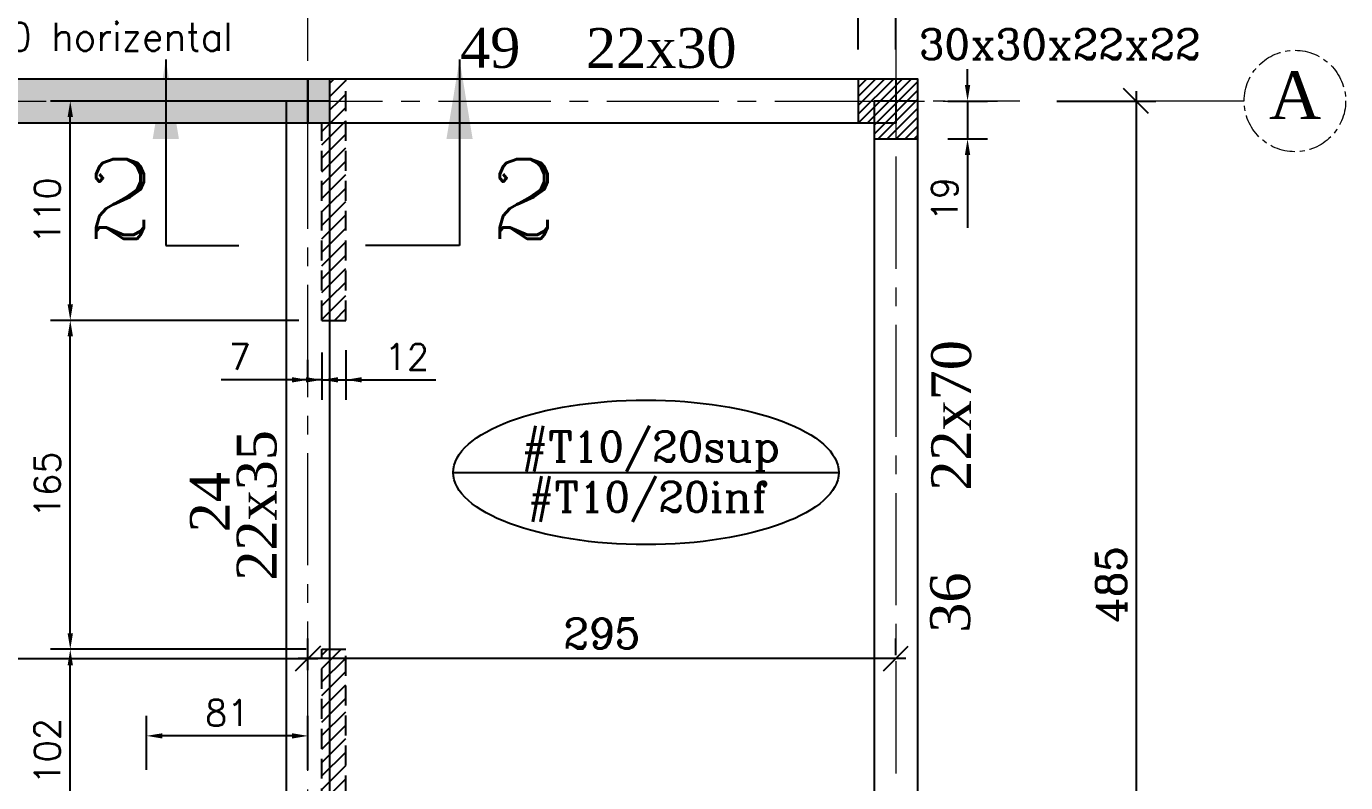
# Model space of a CAD drawing. Header units: millimetres. Extents: x -12479 to 5276, y -30 to 40263.
# Drawn here: x -2312 to -1650, y 33031 to 33410 of the extents above; entities that cross this region are included whole.
import ezdxf
from ezdxf.enums import TextEntityAlignment as Align

# ---------------------------------------------------------------- set-up
doc = ezdxf.new("R2010")
doc.units = ezdxf.units.MM
for name, pattern in [('AXES', [2, 1.25, -0.25, 0.25, -0.25]), ('AXES2', [1.125, 0.75, -0.125, 0.125, -0.125]), ('DASHED', [0.75, 0.5, -0.25])]:
    doc.linetypes.add(name, pattern=pattern)
for name, color, linetype in [('AXE REP7RE', 4, 'AXES'), ('AXES', 1, 'AXES2'), ('COFFRAGE', 2, 'Continuous'), ('COTATION', 1, 'Continuous'), ('DESIGNA ACIERS', 3, 'Continuous'), ('HACH', 1, 'Continuous'), ('HACHPOT', 2, 'Continuous'), ('HACHURE', 1, 'Continuous'), ('POTEAU', 2, 'Continuous'), ('titre poteaux', 3, 'Continuous'), ('Titre poutre', 3, 'Continuous'), ('voile', 2, 'Continuous')]:
    doc.layers.add(name, color=color, linetype=linetype)
doc.layers.add('COTATIONS', color=1, linetype='Continuous', lineweight=25)
doc.styles.add('ROMANCSABA', font='romanc.shx')
doc.styles.add('ROMANTICSABA', font='romantic.ttf')
doc.styles.add('STANDSABA', font='romans.shx')
doc.dimstyles.new('DETAIL', dxfattribs={"dimtxt": 15, "dimasz": 40, "dimexe": 10, "dimexo": 10, "dimgap": 10, "dimtad": 1, "dimdec": 4, "dimdsep": 46, "dimtxsty": 'STANDSABA', "dimcen": 2.5, "dimdle": 5, "dimclrd": 1, "dimclre": 1, "dimclrt": 3, "dimadec": 0, "dimazin": 0, "dimtfac": 1, "dimtdec": 4, "dimtmove": 0, "dimatfit": 3, "dimfxl": 0, "dimtvp": 1, "dimtolj": 1, "dimtzin": 0, "dimarcsym": 0})
doc.dimstyles.new('GENERALE', dxfattribs={"dimtxt": 15, "dimasz": 12.5, "dimexe": 10, "dimexo": 50, "dimgap": 5, "dimtad": 1, "dimdec": 1, "dimrnd": 0.5, "dimdsep": 46, "dimtxsty": 'ROMANCSABA', "dimblk1": 'OBLIQUE', "dimblk2": 'OBLIQUE', "dimsah": 1, "dimcen": 2.5, "dimdle": 5, "dimclrd": 1, "dimclre": 1, "dimclrt": 3, "dimadec": 0, "dimazin": 0, "dimtfac": 1, "dimtdec": 1, "dimtmove": 0, "dimatfit": 3, "dimldrblk": 'OBLIQUE', "dimfxl": 0, "dimtvp": 1, "dimtolj": 1, "dimtzin": 0, "dimarcsym": 0})
doc.dimstyles.new('POTEAUX', dxfattribs={"dimtxt": 13, "dimasz": 8, "dimexe": 10, "dimexo": 20, "dimgap": 5, "dimtad": 1, "dimdec": 1, "dimrnd": 0.5, "dimdsep": 46, "dimtxsty": 'STANDSABA', "dimcen": 2.5, "dimdle": 5, "dimclrd": 1, "dimclre": 1, "dimclrt": 3, "dimadec": 0, "dimazin": 0, "dimtfac": 1, "dimtdec": 1, "dimtmove": 0, "dimatfit": 3, "dimfxl": 0, "dimtvp": 1, "dimtolj": 1, "dimtzin": 0, "dimarcsym": 0})

# ---------------------------------------------------------------- blocks, each defined once
blk = doc.blocks.new('_Oblique')
at = {"color": 0, "linetype": 'ByBlock', "lineweight": -2}
blk.add_line((-0.5, -0.5), (0.5, 0.5), dxfattribs=at)
blk = doc.blocks.new('*D11')
at = {"layer": 'COTATIONS', "color": 1, "linetype": 'ByBlock', "lineweight": -2}
for p, q in [((-1755.29, 33377.94), (-1755.29, 32882.94)), ((-1795.08, 33372.94), (-1745.29, 33372.94)), ((-1795.08, 32887.94), (-1745.29, 32887.94))]:
    blk.add_line(p, q, dxfattribs=at)
at = {"layer": 'Defpoints', "color": 0, "linetype": 'ByBlock'}
for p in [(-1845.08, 33372.94), (-1845.08, 32887.94), (-1755.29, 32887.94)]:
    blk.add_point(p, dxfattribs=at)
at = {"layer": 'COTATIONS', "color": 1, "linetype": 'ByBlock', "lineweight": -2, "xscale": 12.5, "yscale": 12.5, "zscale": 12.5}
for p, rotation in [((-1755.29, 33372.94), 90), ((-1755.29, 32887.94), 270)]:
    blk.add_blockref('_Oblique', p, dxfattribs=dict(at, rotation=rotation))
at = {"layer": 'COTATIONS', "color": 3, "linetype": 'ByBlock', "insert": (-1767.79, 33130.44), "char_height": 15, "attachment_point": 5, "rotation": 90, "style": 'ROMANCSABA'}
blk.add_mtext('\\A1;485', dxfattribs=at)
blk = doc.blocks.new('*D18')
at = {"layer": 'COTATIONS', "color": 1, "linetype": 'ByBlock', "lineweight": -2}
for p, q in [((-2170.68, 33087.47), (-2170.68, 33103.34)), ((-1875.8, 33094.98), (-1875.8, 33103.34)), ((-1870.8, 33093.34), (-2175.68, 33093.34))]:
    blk.add_line(p, q, dxfattribs=at)
at = {"layer": 'Defpoints', "color": 0, "linetype": 'ByBlock'}
for p in [(-2170.68, 33093.34), (-1875.8, 33044.98), (-2170.68, 33037.47)]:
    blk.add_point(p, dxfattribs=at)
at = {"layer": 'COTATIONS', "color": 1, "linetype": 'ByBlock', "lineweight": -2, "xscale": 12.5, "yscale": 12.5, "zscale": 12.5, "rotation": 180}
blk.add_blockref('_Oblique', (-2170.68, 33093.34), dxfattribs=at)
at = {"layer": 'COTATIONS', "color": 1, "linetype": 'ByBlock', "lineweight": -2, "xscale": 12.5, "yscale": 12.5, "zscale": 12.5}
blk.add_blockref('_Oblique', (-1875.8, 33093.34), dxfattribs=at)
at = {"layer": 'COTATIONS', "color": 3, "linetype": 'ByBlock', "insert": (-2023.24, 33105.84), "char_height": 15, "attachment_point": 5, "style": 'ROMANCSABA'}
blk.add_mtext('\\A1;295', dxfattribs=at)
blk = doc.blocks.new('*D52')
at = {"layer": 'COTATIONS', "color": 1, "linetype": 'ByBlock', "lineweight": -2}
for p, q in [((-3060.68, 33102.14), (-3060.68, 33103.34)), ((-2170.68, 33102.14), (-2170.68, 33103.34)), ((-3065.68, 33093.34), (-2165.68, 33093.34))]:
    blk.add_line(p, q, dxfattribs=at)
at = {"layer": 'Defpoints', "color": 0, "linetype": 'ByBlock'}
for p in [(-2170.68, 33093.34), (-3060.68, 33052.14, 0.02), (-2170.68, 33052.14, 0.02)]:
    blk.add_point(p, dxfattribs=at)
at = {"layer": 'COTATIONS', "color": 1, "linetype": 'ByBlock', "lineweight": -2, "xscale": 12.5, "yscale": 12.5, "zscale": 12.5, "rotation": 180}
blk.add_blockref('_Oblique', (-3060.68, 33093.34), dxfattribs=at)
at = {"layer": 'COTATIONS', "color": 1, "linetype": 'ByBlock', "lineweight": -2, "xscale": 12.5, "yscale": 12.5, "zscale": 12.5}
blk.add_blockref('_Oblique', (-2170.68, 33093.34), dxfattribs=at)
at = {"layer": 'COTATIONS', "color": 3, "linetype": 'ByBlock', "insert": (-2615.68, 33105.84), "char_height": 15, "attachment_point": 5, "style": 'ROMANCSABA'}
blk.add_mtext('\\A1;890', dxfattribs=at)
blk = doc.blocks.new('*D155')
at = {"layer": 'COTATIONS', "color": 1, "linetype": 'ByBlock', "lineweight": -2}
for p, q in [((-1894.68, 33398.74), (-1894.68, 33430.77)), ((-1875.8, 33398.74), (-1875.8, 33430.77)), ((-1902.68, 33420.77), (-1939.25, 33420.77)), ((-1875.8, 33420.77), (-1894.68, 33420.77)), ((-1867.8, 33420.77), (-1859.8, 33420.77))]:
    blk.add_line(p, q, dxfattribs=at)
at = {"layer": 'COTATIONS', "color": 1, "linetype": 'ByBlock'}
for points in [[(-1902.68, 33422.11), (-1902.68, 33419.44), (-1894.68, 33420.77)], [(-1867.8, 33422.11), (-1867.8, 33419.44), (-1875.8, 33420.77)]]:
    blk.add_solid(points, dxfattribs=at)
at = {"layer": 'Defpoints', "color": 0, "linetype": 'ByBlock'}
for p in [(-1894.68, 33420.77), (-1894.68, 33378.74), (-1875.8, 33378.74)]:
    blk.add_point(p, dxfattribs=at)
at = {"layer": 'COTATIONS', "color": 3, "linetype": 'ByBlock', "insert": (-1924.96, 33432.27), "char_height": 13, "attachment_point": 5, "style": 'STANDSABA'}
blk.add_mtext('\\A1;19', dxfattribs=at)
blk = doc.blocks.new('*D156')
at = {"layer": 'COTATIONS', "color": 1, "linetype": 'ByBlock', "lineweight": -2}
for p, q in [((-1839.81, 33380.94), (-1839.81, 33388.94)), ((-1849.76, 33372.94), (-1829.81, 33372.94)), ((-1839.81, 33372.94), (-1839.81, 33353.94)), ((-1849.76, 33353.94), (-1829.81, 33353.94)), ((-1839.81, 33345.94), (-1839.81, 33309.37))]:
    blk.add_line(p, q, dxfattribs=at)
at = {"layer": 'COTATIONS', "color": 1, "linetype": 'ByBlock'}
for points in [[(-1841.15, 33380.94), (-1838.48, 33380.94), (-1839.81, 33372.94)], [(-1841.15, 33345.94), (-1838.48, 33345.94), (-1839.81, 33353.94)]]:
    blk.add_solid(points, dxfattribs=at)
at = {"layer": 'Defpoints', "color": 0, "linetype": 'ByBlock'}
for p in [(-1869.76, 33372.94), (-1869.76, 33353.94), (-1839.81, 33353.94)]:
    blk.add_point(p, dxfattribs=at)
at = {"layer": 'COTATIONS', "color": 3, "linetype": 'ByBlock', "insert": (-1851.31, 33323.66), "char_height": 13, "attachment_point": 5, "rotation": 90, "style": 'STANDSABA'}
blk.add_mtext('\\A1;19', dxfattribs=at)
blk = doc.blocks.new('*D159')
at = {"layer": 'COTATIONS', "color": 1, "linetype": 'ByBlock', "lineweight": -2}
for p, q in [((-2251.68, 33037.47), (-2251.68, 33064.52)), ((-2170.68, 33037.47), (-2170.68, 33064.52)), ((-2178.68, 33054.52), (-2243.68, 33054.52))]:
    blk.add_line(p, q, dxfattribs=at)
at = {"layer": 'COTATIONS', "color": 1, "linetype": 'ByBlock'}
for points in [[(-2243.68, 33055.85), (-2243.68, 33053.18), (-2251.68, 33054.52)], [(-2178.68, 33055.85), (-2178.68, 33053.18), (-2170.68, 33054.52)]]:
    blk.add_solid(points, dxfattribs=at)
at = {"layer": 'Defpoints', "color": 0, "linetype": 'ByBlock'}
for p in [(-2251.68, 33054.52), (-2251.68, 33017.47), (-2170.68, 33017.47, -0.12)]:
    blk.add_point(p, dxfattribs=at)
at = {"layer": 'COTATIONS', "color": 3, "linetype": 'ByBlock', "insert": (-2211.18, 33066.02), "char_height": 13, "attachment_point": 5, "style": 'STANDSABA'}
blk.add_mtext('\\A1;81', dxfattribs=at)
blk = doc.blocks.new('*D209')
at = {"layer": 'COTATIONS', "color": 1, "linetype": 'ByBlock', "lineweight": -2}
for p, q in [((-2171.68, 33097.94), (-2299.93, 33097.94)), ((-2289.93, 33003.69), (-2289.93, 33089.94)), ((-2162.02, 32995.69), (-2299.93, 32995.69))]:
    blk.add_line(p, q, dxfattribs=at)
at = {"layer": 'COTATIONS', "color": 1, "linetype": 'ByBlock'}
for points in [[(-2291.26, 33089.94), (-2288.59, 33089.94), (-2289.93, 33097.94)], [(-2291.26, 33003.69), (-2288.59, 33003.69), (-2289.93, 32995.69)]]:
    blk.add_solid(points, dxfattribs=at)
at = {"layer": 'Defpoints', "color": 0, "linetype": 'ByBlock'}
for p in [(-2289.93, 33097.94), (-2151.68, 33097.94), (-2142.02, 32995.69, 0.38)]:
    blk.add_point(p, dxfattribs=at)
at = {"layer": 'COTATIONS', "color": 3, "linetype": 'ByBlock', "insert": (-2301.43, 33046.82), "char_height": 13, "attachment_point": 5, "rotation": 90, "style": 'STANDSABA'}
blk.add_mtext('\\A1;102', dxfattribs=at)
blk = doc.blocks.new('*D210')
at = {"layer": 'COTATIONS', "color": 1, "linetype": 'ByBlock', "lineweight": -2}
for p, q in [((-2175.33, 33262.94), (-2299.93, 33262.94)), ((-2289.93, 33105.94), (-2289.93, 33254.94)), ((-2171.68, 33097.94), (-2299.93, 33097.94))]:
    blk.add_line(p, q, dxfattribs=at)
at = {"layer": 'COTATIONS', "color": 1, "linetype": 'ByBlock'}
for points in [[(-2291.26, 33254.94), (-2288.59, 33254.94), (-2289.93, 33262.94)], [(-2291.26, 33105.94), (-2288.59, 33105.94), (-2289.93, 33097.94)]]:
    blk.add_solid(points, dxfattribs=at)
at = {"layer": 'Defpoints', "color": 0, "linetype": 'ByBlock'}
for p in [(-2289.93, 33262.94), (-2155.33, 33262.94), (-2151.68, 33097.94)]:
    blk.add_point(p, dxfattribs=at)
at = {"layer": 'COTATIONS', "color": 3, "linetype": 'ByBlock', "insert": (-2301.43, 33180.44), "char_height": 13, "attachment_point": 5, "rotation": 90, "style": 'STANDSABA'}
blk.add_mtext('\\A1;165', dxfattribs=at)
blk = doc.blocks.new('*D211')
at = {"layer": 'COTATIONS', "color": 1, "linetype": 'ByBlock', "lineweight": -2}
for p, q in [((-2175.26, 33372.94), (-2299.93, 33372.94)), ((-2289.93, 33270.94), (-2289.93, 33364.94)), ((-2175.33, 33262.94), (-2299.93, 33262.94))]:
    blk.add_line(p, q, dxfattribs=at)
at = {"layer": 'COTATIONS', "color": 1, "linetype": 'ByBlock'}
for points in [[(-2291.26, 33364.94), (-2288.59, 33364.94), (-2289.93, 33372.94)], [(-2291.26, 33270.94), (-2288.59, 33270.94), (-2289.93, 33262.94)]]:
    blk.add_solid(points, dxfattribs=at)
at = {"layer": 'Defpoints', "color": 0, "linetype": 'ByBlock'}
for p in [(-2289.93, 33372.94), (-2155.26, 33372.94), (-2155.33, 33262.94)]:
    blk.add_point(p, dxfattribs=at)
at = {"layer": 'COTATIONS', "color": 3, "linetype": 'ByBlock', "insert": (-2301.43, 33317.94), "char_height": 13, "attachment_point": 5, "rotation": 90, "style": 'STANDSABA'}
blk.add_mtext('\\A1;110', dxfattribs=at)
blk = doc.blocks.new('*D212')
at = {"layer": 'COTATIONS', "color": 1, "linetype": 'ByBlock', "lineweight": -2}
for p, q in [((-2170.68, 33232.31), (-2170.68, 33243.12)), ((-2163.68, 33246.84), (-2163.68, 33223.12)), ((-2178.68, 33233.12), (-2214.18, 33233.12)), ((-2163.68, 33233.12), (-2170.68, 33233.12)), ((-2155.68, 33233.12), (-2147.68, 33233.12))]:
    blk.add_line(p, q, dxfattribs=at)
at = {"layer": 'COTATIONS', "color": 1, "linetype": 'ByBlock'}
for points in [[(-2178.68, 33234.45), (-2178.68, 33231.78), (-2170.68, 33233.12)], [(-2155.68, 33234.45), (-2155.68, 33231.78), (-2163.68, 33233.12)]]:
    blk.add_solid(points, dxfattribs=at)
at = {"layer": 'Defpoints', "color": 0, "linetype": 'ByBlock'}
for p in [(-2163.68, 33266.84), (-2163.68, 33233.12), (-2170.68, 33212.31, -0.22)]:
    blk.add_point(p, dxfattribs=at)
at = {"layer": 'COTATIONS', "color": 3, "linetype": 'ByBlock', "insert": (-2204.85, 33244.62), "char_height": 13, "attachment_point": 5, "style": 'STANDSABA'}
blk.add_mtext('\\A1;7', dxfattribs=at)
blk = doc.blocks.new('*D213')
at = {"layer": 'COTATIONS', "color": 1, "linetype": 'ByBlock', "lineweight": -2}
for p, q in [((-2163.68, 33246.84), (-2163.68, 33223.12)), ((-2151.68, 33247.98), (-2151.68, 33223.12)), ((-2171.68, 33233.12), (-2179.68, 33233.12)), ((-2163.68, 33233.12), (-2151.68, 33233.12)), ((-2143.68, 33233.12), (-2106.49, 33233.12))]:
    blk.add_line(p, q, dxfattribs=at)
at = {"layer": 'COTATIONS', "color": 1, "linetype": 'ByBlock'}
for points in [[(-2171.68, 33234.45), (-2171.68, 33231.78), (-2163.68, 33233.12)], [(-2143.68, 33234.45), (-2143.68, 33231.78), (-2151.68, 33233.12)]]:
    blk.add_solid(points, dxfattribs=at)
at = {"layer": 'Defpoints', "color": 0, "linetype": 'ByBlock'}
for p in [(-2163.68, 33266.84), (-2151.68, 33267.98), (-2151.68, 33233.12)]:
    blk.add_point(p, dxfattribs=at)
at = {"layer": 'COTATIONS', "color": 3, "linetype": 'ByBlock', "insert": (-2121.08, 33244.62), "char_height": 13, "attachment_point": 5, "style": 'STANDSABA'}
blk.add_mtext('\\A1;12', dxfattribs=at)

msp = doc.modelspace()

# ---------------------------------------------------------------- hatches: boundary and pattern name
at = {"layer": 'HACH', "linetype": 'ByBlock'}
h = msp.add_hatch(color=252, dxfattribs=at)
h.dxf.hatch_style = 1
h.paths.add_polyline_path([(-2616.35, 33361.94), (-2159.68, 33361.94), (-2159.68, 33383.94), (-2616.35, 33383.94)])
at = {"layer": 'HACHPOT', "linetype": 'ByBlock'}
h = msp.add_hatch(dxfattribs=at)
h.set_pattern_fill('ANSI31', color=256)
h.paths.add_polyline_path([(-1864.68, 33353.94), (-1864.68, 33383.94), (-1894.68, 33383.94), (-1894.68, 33361.94), (-1886.68, 33361.94), (-1886.68, 33353.94)])
h = msp.add_hatch(dxfattribs=at)
h.set_pattern_fill('ANSI31', color=256)
h.paths.add_polyline_path([(-1864.68, 33353.94), (-1864.68, 33383.94), (-1894.68, 33383.94), (-1894.68, 33361.94), (-1886.68, 33361.94), (-1886.68, 33353.94)])
at = {"layer": 'HACHURE', "linetype": 'ByBlock'}
h = msp.add_hatch(dxfattribs=at)
h.set_pattern_fill('ANSI31', color=256, scale=1.5)
h.paths.add_polyline_path([(-2151.68, 33383.94), (-2159.68, 33383.94), (-2159.68, 33372.94), (-2151.68, 33372.94)])
h = msp.add_hatch(dxfattribs=at)
h.set_pattern_fill('ANSI31', color=256, scale=1.5)
h.paths.add_polyline_path([(-2151.68, 33372.94), (-2159.68, 33372.94), (-2159.68, 33361.94), (-2151.68, 33361.94)])
h = msp.add_hatch(dxfattribs=at)
h.set_pattern_fill('ANSI31', color=256, scale=1.5)
h.paths.add_polyline_path([(-2163.68, 33262.94), (-2159.68, 33262.94), (-2159.68, 33361.94), (-2163.68, 33361.94)])
h = msp.add_hatch(dxfattribs=at)
h.set_pattern_fill('ANSI31', color=256, scale=1.5)
h.paths.add_polyline_path([(-2151.68, 33361.94), (-2159.68, 33361.94), (-2159.68, 33361.94), (-2159.68, 33262.94), (-2151.68, 33262.94)])
h = msp.add_hatch(dxfattribs=at)
h.set_pattern_fill('ANSI31', color=256, scale=1.5)
h.paths.add_polyline_path([(-2163.68, 32883.07), (-2151.68, 32883.07), (-2151.68, 33097.94), (-2163.68, 33097.94)])

# ---------------------------------------------------------------- linework, layer by layer
at = {"layer": 'AXE REP7RE', "lineweight": 0, "ltscale": 75}
msp.add_line((-1701.02, 33372.94), (-1857.02, 33372.94), dxfattribs=at)
at = {"layer": 'AXE REP7RE', "lineweight": 0, "ltscale": 10}
msp.add_circle((-1675.59, 33372.97), 25.43, dxfattribs=at)
at = {"layer": 'AXES', "lineweight": 0, "ltscale": 75}
for p, q in [((-2170.68, 31790.07, 0.38), (-2170.68, 33452.28, -0.29)), ((-1875.8, 33429.47), (-1875.8, 32831.68)), ((-5395.81, 33372.94), (-1824.72, 33372.94))]:
    msp.add_line(p, q, dxfattribs=at)
at = {"layer": 'COFFRAGE', "linetype": 'DASHED', "ltscale": 20}
for p, q in [((-2151.68, 33262.94), (-2151.68, 33383.94)), ((-2163.68, 33262.94), (-2163.68, 33361.94)), ((-2163.68, 32883.07), (-2163.68, 33097.94)), ((-2151.68, 33024.69), (-2151.68, 33097.94))]:
    msp.add_line(p, q, dxfattribs=at)
at = {"layer": 'COFFRAGE', "linetype": 'ByBlock'}
for p, q in [((-2163.68, 33262.94), (-2151.68, 33262.94)), ((-2163.68, 33097.94), (-2151.68, 33097.94))]:
    msp.add_line(p, q, dxfattribs=at)
at = {"layer": 'COFFRAGE'}
for points in [[(-2605.35, 33361.94), (-2170.68, 33361.94), (-2170.68, 33383.94), (-2605.35, 33383.94), (-2605.35, 33361.94)], [(-2170.68, 33361.94), (-1875.68, 33361.94), (-1875.68, 33383.94), (-2170.68, 33383.94), (-2170.68, 33361.94)], [(-2159.68, 32995.69), (-2159.68, 33372.94), (-2181.68, 33372.94), (-2181.68, 32995.69), (-2159.68, 32995.69)], [(-1864.68, 32887.94), (-1864.68, 33372.94), (-1886.68, 33372.94), (-1886.68, 32887.94), (-1864.68, 32887.94)]]:
    msp.add_lwpolyline(points, close=True, dxfattribs=at)
at = {"layer": 'DESIGNA ACIERS', "color": 3}
msp.add_line((-2097.84, 33186.68), (-1904.46, 33186.68), dxfattribs=at)
msp.add_ellipse((-2001.15, 33186.68), major_axis=(-96.69, 0), ratio=0.374725, dxfattribs=at)
at = {"layer": 'POTEAU'}
msp.add_lwpolyline([(-1864.68, 33353.94), (-1864.68, 33383.94), (-1894.68, 33383.94), (-1894.68, 33361.94), (-1886.68, 33361.94), (-1886.68, 33353.94), (-1864.68, 33353.94)], close=True, dxfattribs=at)
at = {"layer": 'voile', "linetype": 'ByBlock'}
msp.add_lwpolyline([(-2616.35, 33361.94), (-2159.68, 33361.94), (-2159.68, 33383.94), (-2616.35, 33383.94)], close=True, dxfattribs=at)

# ---------------------------------------------------------------- texts
at = {"layer": 'AXE REP7RE', "style": 'ROMANTICSABA'}
msp.add_text('A', height=24, dxfattribs=at).set_placement((-1675.49, 33363.86), align=Align.CENTER)
at = {"layer": 'COFFRAGE', "color": 3, "style": 'ROMANCSABA'}
for p in [(-2264.99, 33303.87), (-2062.51, 33303.87)]:
    msp.add_text('2', height=40, dxfattribs=at).set_placement(p, align=Align.CENTER)
at = {"layer": 'DESIGNA ACIERS', "style": 'STANDSABA'}
msp.add_text('T10/20 horizental', height=14, dxfattribs=at).set_placement((-2294.21, 33398.16), align=Align.CENTER)
at = {"layer": 'DESIGNA ACIERS', "color": 3, "style": 'ROMANCSABA'}
for s, p in [('#T10/20sup', (-1998.68, 33207.18)), ('#T10/20inf', (-2000.11, 33181.91))]:
    msp.add_text(s, height=15, dxfattribs=at).set_placement(p, align=Align.TOP_CENTER)
at = {"layer": 'titre poteaux', "style": 'ROMANCSABA'}
msp.add_text('30x30x22x22', height=15, dxfattribs=at).set_placement((-1793.53, 33408.95), align=Align.TOP_CENTER)
at = {"layer": 'Titre poutre', "style": 'ROMANTICSABA'}
for s, rotation, p in [('49', 0.00004, (-2079.26, 33389.62)), ('22x30', 0.00004, (-1993.45, 33389.56)), ('22x70', 89.99998, (-1838.02, 33215.28)), ('22x35', 89.99998, (-2186.47, 33170.15)), ('24', 89.99998, (-2209.9, 33171.7)), ('36', 89.99998, (-1838.57, 33121.37))]:
    msp.add_text(s, height=20, rotation=rotation, dxfattribs=at).set_placement(p, align=Align.CENTER)

# ---------------------------------------------------------------- dimensions: what is measured, and where the dimension line sits
at = {"layer": 'COTATIONS', "linetype": 'ByBlock'}
for base, p1, p2, dimstyle, picture, middle in [((-1894.68, 33420.77), (-1875.8, 33378.74), (-1894.68, 33378.74), 'POTEAUX', '*D155', (-1924.96, 33432.27)), ((-2151.68, 33233.12), (-2163.68, 33266.84), (-2151.68, 33267.98), 'POTEAUX', '*D213', (-2121.08, 33244.62)), ((-2170.68, 33093.34), (-3060.68, 33052.14, 0.02), (-2170.68, 33052.14, 0.02), 'GENERALE', '*D52', (-2615.68, 33105.84)), ((-2170.68, 33093.34), (-1875.8, 33044.98), (-2170.68, 33037.47), 'GENERALE', '*D18', (-2023.24, 33105.84)), ((-2251.68, 33054.52), (-2170.68, 33017.47, -0.12), (-2251.68, 33017.47), 'POTEAUX', '*D159', (-2211.18, 33066.02))]:
    dim = msp.add_linear_dim(base=base, p1=p1, p2=p2, dimstyle=dimstyle, dxfattribs=at)
    dim.commit()
    dim.dimension.update_dxf_attribs({"geometry": picture, "text_midpoint": middle})
for base, p1, p2, dimstyle, picture, middle in [((-1839.81, 33353.94), (-1869.76, 33372.94), (-1869.76, 33353.94), 'POTEAUX', '*D156', (-1851.31, 33323.66)), ((-1755.29, 32887.94), (-1845.08, 33372.94), (-1845.08, 32887.94), 'GENERALE', '*D11', (-1767.79, 33130.44)), ((-2289.9278, 33097.9416), (-2142.0227, 32995.6917, 0.3786), (-2151.6774, 33097.9416), 'POTEAUX', '*D209', (-2301.4278, 33046.8166))]:
    dim = msp.add_linear_dim(base=base, p1=p1, p2=p2, angle=90, dimstyle=dimstyle, dxfattribs=at)
    dim.commit()
    dim.dimension.update_dxf_attribs({"geometry": picture, "text_midpoint": middle})
for base, p1, p2, picture, middle in [((-2289.93, 33372.94), (-2155.33, 33262.94), (-2155.26, 33372.94), '*D211', (-2301.43, 33317.94)), ((-2289.93, 33262.94), (-2151.68, 33097.94), (-2155.33, 33262.94), '*D210', (-2301.43, 33180.44))]:
    dim = msp.add_linear_dim(base=base, p1=p1, p2=p2, angle=90, dimstyle='POTEAUX', override={"dimtmove": 1}, dxfattribs=at)
    dim.commit()
    dim.dimension.update_dxf_attribs({"geometry": picture, "text_midpoint": middle})
dim = msp.add_linear_dim(base=(-2163.68, 33233.12), p1=(-2170.68, 33212.31, -0.22), p2=(-2163.68, 33266.84), dimstyle='POTEAUX', dxfattribs=at)
dim.commit()
dim.dimension.update_dxf_attribs({"geometry": '*D212', "text_midpoint": (-2204.85, 33233.12), "dimtype": 160})

# ---------------------------------------------------------------- leaders
at = {"layer": 'COFFRAGE', "color": 1}
for points in [[(-2242, 33393.85), (-2242, 33300.46), (-2205.34, 33300.46)], [(-2094.65, 33393.85), (-2094.65, 33300.46), (-2141.79, 33300.46)]]:
    msp.add_leader(points, dimstyle='DETAIL', dxfattribs=at)
at = {"layer": 'COTATION'}
msp.add_leader([(-2452.92, 33376.8), (-2420.29, 33435.6), (-2061.89, 33435.6)], dimstyle='POTEAUX', override={"dimgap": 5, "dimtad": 0}, dxfattribs=at)

doc.saveas('drawing.dxf')
